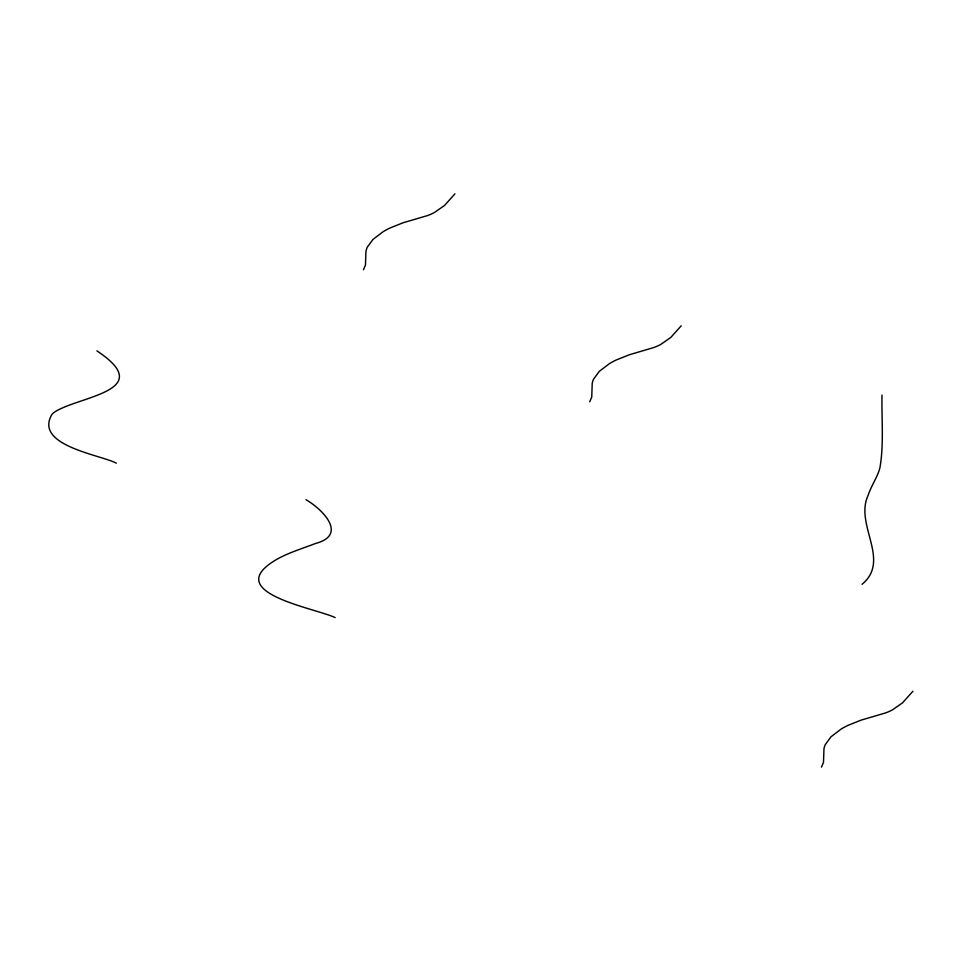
<?xml version="1.0" encoding="UTF-8"?>
<svg xmlns="http://www.w3.org/2000/svg" width="961" height="961" viewBox="0 0 961 961"><rect width="100%" height="100%" fill="white"/><g stroke="black" fill="none" stroke-linecap="round" stroke-linejoin="round"><path stroke-width="1.44" d="M454.925 193.858L444.523 205.474L434.468 212.477A48.278 27.869 0 0 1 427.213 215.672L403.103 222.76L389.938 228.021A81.505 47.053 0 0 0 383.139 231.685L372.988 239.409L367.306 247.193A48.651 28.085 0 0 0 365.937 251.434L365.468 265.104L363.426 269.777M681.205 325.827L670.79 337.443L660.736 344.458A48.278 27.869 0 0 1 653.48 347.642L629.371 354.741L616.205 360.003A81.505 47.053 0 0 0 609.418 363.654L599.256 371.378L593.574 379.175A48.651 28.085 0 0 0 592.216 383.403L591.748 397.085L589.706 401.758M912.95 691.223L902.547 702.827L892.493 709.843A48.278 27.869 0 0 1 885.225 713.038L861.116 720.125L847.962 725.387A81.505 47.053 0 0 0 841.163 729.039L831.013 736.775L825.331 744.559A48.651 28.085 0 0 0 823.961 748.799L823.493 762.469L821.451 767.142M862.053 584.324C891.267 560.131 854.209 524.562 868.167 495.275C871.195 485.737 877.357 477.509 879.928 467.815C884.024 443.838 881.501 419.26 881.994 395.055M116.341 463.178C100.677 454.805 33.623 445.628 51.918 414.455A26.5 15.304 0 0 1 55.137 411.656C80.94 395.776 156.883 390.659 96.893 350.873M335.161 617.587C314.007 607.676 219.276 592.372 277.236 559.098C289.261 552.407 302.547 548.503 315.316 543.542C347.93 535.049 323.136 509.75 305.982 499.672"/></g></svg>
